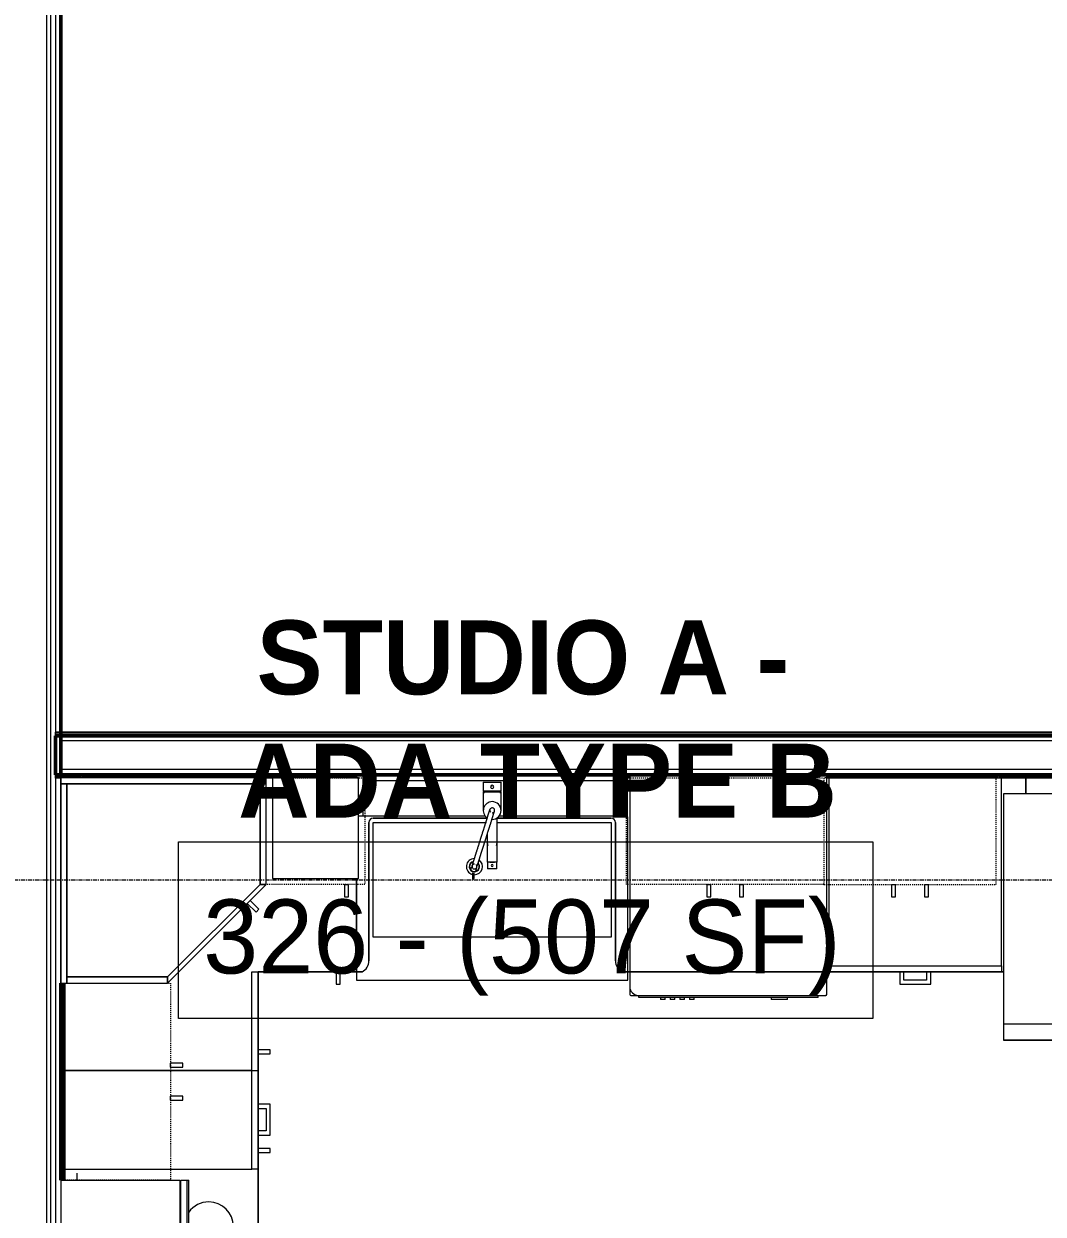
# Model space of a CAD drawing. Header units: inches. Extents: x -4235 to -464, y 9767 to 12347.
# Drawn here: x -3339 to -3214.9, y 10126.5 to 10271.4 of the extents above; entities that cross this region are included whole.
import ezdxf

# ---------------------------------------------------------------- set-up
doc = ezdxf.new("R2010")
doc.units = ezdxf.units.IN
doc.header["$MEASUREMENT"] = 0
doc.linetypes.add('Dash', pattern=[0.25, 0.125, -0.125])
doc.linetypes.add('Grid Line 1_2_', pattern=[0.875, 0.5, -0.125, 0.125, -0.125])
for name, color, linetype, lineweight in [('0-1', 7, 'Continuous', 5), ('0-2', 10, 'Continuous', 9), ('A-AREA-IDEN', 2, 'Continuous', 9), ('A-WALL-1', 250, 'Continuous', 50), ('A-WALL-2', 50, 'Continuous', 13), ('A-WALL-3', 10, 'Continuous', 9), ('A-WALL-4', 254, 'Continuous', 9), ('A-WALL-5', 7, 'Continuous', 9), ('A-WALL-6', 113, 'Continuous', 9), ('I-WALL-1', 250, 'Continuous', 50), ('I-WALL-2', 10, 'Continuous', 9), ('I-WALL-3', 254, 'Continuous', 9), ('P-SANR-FIXT-1', 7, 'Continuous', 9), ('P-SANR-FIXT-3', 254, 'Continuous', 9), ('Q-CASE', 31, 'Continuous', 9), ('Q-CASE-1', 254, 'Continuous', 9), ('Q-CASE-2', 7, 'Continuous', 9), ('Q-CASE-3', 10, 'Continuous', 9), ('Q-CASE-4', 7, 'Dash', 9), ('Q-SPCQ-1', 7, 'Continuous', 9), ('Q-SPCQ-2', 10, 'Continuous', 9), ('Q-SPCQ-3', 254, 'Continuous', 9), ('S-GRID-1', 1, 'Grid Line 1_2_', 9)]:
    doc.layers.add(name, color=color, linetype=linetype, lineweight=lineweight)
doc.styles.add('Century Gothic', font='ufonts.com_century-gothic.ttf', dxfattribs={"height": 9})
doc.styles.add('Century Gothic_B', font='GOTHICB.TTF', dxfattribs={"height": 9})

# ---------------------------------------------------------------- blocks, each defined once
blk = doc.blocks.new('Basic Wall _ INT - W4BØF - _5_8 GYP - 2X4 WOOD_BATT_ - 5_8 GYP_ - ___-3182873-BACKGROUND - 3RD FLOOR')
at = {"layer": 'A-WALL-3'}
for p, q in [((-3335.1, 10180.03), (-3335.1, 10180.01)), ((-3335.1, 10179.99), (-3335.1, 10180.03)), ((-3335.1, 10180.03), (-3334.47, 10180.03)), ((-3335.1, 10179.93), (-3335.1, 10179.99)), ((-3335.1, 10179.91), (-3335.1, 10179.93)), ((-3335.1, 10179.89), (-3335.1, 10179.91)), ((-3335.1, 10179.89), (-3335.1, 10179.83)), ((-3335.1, 10179.62), (-3335.1, 10179.89)), ((-3335.1, 10179.83), (-3335.1, 10179.68)), ((-3335.1, 10179.68), (-3335.1, 10179.62)), ((-3334.47, 10179.68), (-3335.1, 10179.68)), ((-3334.47, 10180.03), (-3298.47, 10180.03)), ((-3334.47, 10179.91), (-3333.67, 10179.91)), ((-3332.15, 10179.68), (-3334.47, 10179.68)), ((-3333.58, 10179.91), (-3298.47, 10179.91)), ((-3332.05, 10179.68), (-3332.1, 10179.68)), ((-3298.47, 10179.68), (-3331.96, 10179.68)), ((-3298.47, 10180.03), (-3265.47, 10180.03)), ((-3265.47, 10180.03), (-3265.22, 10180.03)), ((-3265.47, 10179.91), (-3265.22, 10179.91)), ((-3265.22, 10179.68), (-3265.47, 10179.68)), ((-3241.22, 10180.03), (-3217, 10180.03)), ((-3241.22, 10179.91), (-3218.19, 10179.91)), ((-3220.34, 10179.68), (-3241.22, 10179.68)), ((-3220.02, 10179.68), (-3220.28, 10179.68)), ((-3217, 10179.68), (-3220.01, 10179.68)), ((-3218.07, 10179.91), (-3217, 10179.91)), ((-3182.57, 10179.68), (-3182.66, 10179.68)), ((-3182.47, 10179.68), (-3182.54, 10179.68)), ((-3182.41, 10179.68), (-3182.45, 10179.68)), ((-3182.25, 10180.01), (-3182.25, 10180.03)), ((-3182.25, 10179.97), (-3182.25, 10179.95)), ((-3182.25, 10179.95), (-3182.25, 10179.91)), ((-3182.25, 10179.91), (-3182.25, 10179.62)), ((-3182.25, 10179.83), (-3182.25, 10179.89)), ((-3182.25, 10179.68), (-3182.25, 10179.83)), ((-3182.25, 10179.62), (-3182.25, 10179.68))]:
    blk.add_line(p, q, dxfattribs=at)
at = {"layer": 'A-WALL-4'}
for p, q in [((-3335.1, 10179.91), (-3334.47, 10179.91)), ((-3334.47, 10179.62), (-3335.1, 10179.62)), ((-3308.72, 10179.62), (-3309.47, 10179.62)), ((-3265.22, 10179.62), (-3265.47, 10179.62)), ((-3220.93, 10179.62), (-3241.22, 10179.62)), ((-3217, 10179.62), (-3220.91, 10179.62)), ((-3217, 10180.03), (-3182.25, 10180.03)), ((-3182.66, 10179.68), (-3217, 10179.68)), ((-3182.57, 10179.62), (-3182.66, 10179.62)), ((-3182.47, 10179.62), (-3182.54, 10179.62)), ((-3182.41, 10179.62), (-3182.45, 10179.62)), ((-3182.25, 10180.03), (-3182.25, 10179.99)), ((-3182.25, 10179.99), (-3182.25, 10179.97))]:
    blk.add_line(p, q, dxfattribs=at)
at = {"layer": 'A-WALL-5'}
for p, q in [((-3217, 10179.91), (-3182.25, 10179.91)), ((-3182.66, 10179.62), (-3217, 10179.62))]:
    blk.add_line(p, q, dxfattribs=at)
blk = doc.blocks.new('Basic Wall _ INT - W4BØF - _5_8 GYP - 2X4 WOOD_BATT_ - 5_8 GYP_ - ___-3182874-BACKGROUND - 3RD FLOOR')
at = {"layer": 'A-WALL-3'}
for p, q in [((-3335.1, 10185.08), (-3335.1, 10185.2)), ((-3335.1, 10185.2), (-3335.1, 10185.13)), ((-3335.1, 10185.13), (-3335.1, 10184.99)), ((-3334.47, 10185.13), (-3335.1, 10185.13)), ((-3335.1, 10184.93), (-3335.1, 10185.08)), ((-3335.1, 10184.98), (-3335.1, 10184.92)), ((-3335.1, 10184.91), (-3335.1, 10184.93)), ((-3335.1, 10184.91), (-3335.1, 10184.91)), ((-3335.1, 10184.9), (-3335.1, 10184.91)), ((-3335.1, 10184.88), (-3335.1, 10184.9)), ((-3335.1, 10184.83), (-3335.1, 10184.88)), ((-3335.1, 10184.78), (-3335.1, 10184.83)), ((-3335.1, 10184.81), (-3335.1, 10184.78)), ((-3335.1, 10184.78), (-3334.47, 10184.78)), ((-3211.32, 10185.13), (-3211.43, 10185.13)), ((-3211.22, 10185.13), (-3211.31, 10185.13)), ((-3211.17, 10185.13), (-3211.22, 10185.13)), ((-3211.02, 10184.78), (-3206.27, 10184.78)), ((-3206.9, 10185.13), (-3211, 10185.13)), ((-3206.27, 10185.13), (-3206.87, 10185.13)), ((-3206.07, 10185.13), (-3206.13, 10185.13)), ((-3205.99, 10185.13), (-3206.07, 10185.13)), ((-3205.86, 10185.13), (-3205.97, 10185.13)), ((-3182.57, 10185.13), (-3182.66, 10185.13)), ((-3182.48, 10185.13), (-3182.54, 10185.13)), ((-3182.25, 10185.13), (-3182.25, 10185.2)), ((-3182.25, 10185.2), (-3182.25, 10184.91)), ((-3182.25, 10184.99), (-3182.25, 10185.13)), ((-3182.25, 10184.92), (-3182.25, 10184.98)), ((-3182.25, 10184.91), (-3182.25, 10184.87)), ((-3182.25, 10184.87), (-3182.25, 10184.85)), ((-3182.25, 10184.78), (-3182.25, 10184.81))]:
    blk.add_line(p, q, dxfattribs=at)
at = {"layer": 'A-WALL-4'}
for p, q in [((-3334.47, 10185.2), (-3335.1, 10185.2)), ((-3334.47, 10184.91), (-3335.1, 10184.91)), ((-3211.43, 10185.13), (-3334.47, 10185.13)), ((-3334.47, 10184.78), (-3211.02, 10184.78)), ((-3211.32, 10185.2), (-3211.43, 10185.2)), ((-3211.22, 10185.2), (-3211.31, 10185.2)), ((-3211.17, 10185.2), (-3211.22, 10185.2)), ((-3206.9, 10184.91), (-3211.01, 10184.91)), ((-3206.9, 10185.2), (-3211, 10185.2)), ((-3206.27, 10184.91), (-3206.89, 10184.91)), ((-3206.27, 10185.2), (-3206.87, 10185.2)), ((-3206.27, 10184.78), (-3182.25, 10184.78)), ((-3206.07, 10185.2), (-3206.12, 10185.2)), ((-3205.99, 10185.2), (-3206.07, 10185.2)), ((-3205.86, 10185.2), (-3205.97, 10185.2)), ((-3182.66, 10185.13), (-3205.86, 10185.13)), ((-3182.57, 10185.2), (-3182.66, 10185.2)), ((-3182.48, 10185.2), (-3182.54, 10185.2)), ((-3182.25, 10184.85), (-3182.25, 10184.83)), ((-3182.25, 10184.83), (-3182.25, 10184.78))]:
    blk.add_line(p, q, dxfattribs=at)
at = {"layer": 'A-WALL-5'}
for p, q in [((-3211.44, 10185.2), (-3334.47, 10185.2)), ((-3211.01, 10184.91), (-3334.47, 10184.91)), ((-3182.25, 10184.91), (-3206.27, 10184.91)), ((-3182.66, 10185.2), (-3205.86, 10185.2))]:
    blk.add_line(p, q, dxfattribs=at)
blk = doc.blocks.new('Refrigerator_-_Side-by-Side_6047 - 36_ X 30_-345559-BACKGROUND - 3RD FLOOR')
at = {"layer": 'Q-SPCQ-1'}
for p, q in [((17.87, 14.42), (-17.88, 14.42)), ((-17.88, 14.42), (-17.88, -15.58)), ((17.87, -15.58), (17.87, 14.42)), ((-17.88, -13.58), (-3.13, -13.58)), ((-17.88, -13.58), (-17.88, -15.58)), ((-3.13, -15.58), (-3.13, -13.58)), ((-2.63, -13.58), (17.87, -13.58)), ((-2.63, -13.58), (-2.63, -15.58)), ((17.87, -15.58), (17.87, -13.58)), ((-17.88, -15.58), (17.87, -15.58)), ((-3.13, -15.58), (-17.88, -15.58)), ((17.87, -15.58), (-2.63, -15.58))]:
    blk.add_line(p, q, dxfattribs=at)
blk = doc.blocks.new('Range - 24_ x 30_-V124-BACKGROUND - 3RD FLOOR')
at = {"layer": 'Q-SPCQ-1'}
blk.add_line((29.12, 22), (30, 22), dxfattribs=at)
for centre, radius, start, end in [((6.5, 6), 3.5, 81.0228, 98.9772), ((6.5, 6), 3.5, 136.4272, 180), ((6.5, 6), 3.5, 360, 43.6191), ((23.5, 6), 3, 143.9133, 180), ((23.5, 6), 3, 360, 53.8773), ((6.5, 6), 3.5, 180, 0), ((23.5, 6), 3, 180, 360)]:
    blk.add_arc(centre, radius, start, end, dxfattribs=at)
blk = doc.blocks.new('Dishwasher_15404 - 34_ counter-V125-BACKGROUND - 3RD FLOOR')
at = {"layer": 'Q-SPCQ-1'}
for p, q in [((26.68, 0), (24, 0)), ((26.87, -22.93), (26.87, -0.2)), ((27.12, -1.09), (26.87, -1.09)), ((27.12, -1.09), (27.12, -22.91)), ((27.37, -4.82), (27.12, -4.82)), ((27.37, -4.82), (27.37, -5.81)), ((27.12, -6.79), (27.37, -6.79)), ((27.37, -5.81), (27.37, -6.79)), ((27.37, -16.15), (27.12, -16.15)), ((27.12, -16.74), (27.37, -16.74)), ((27.37, -17.33), (27.12, -17.33)), ((27.37, -16.15), (27.37, -16.74)), ((27.37, -17.33), (27.37, -17.92)), ((27.12, -17.92), (27.37, -17.92)), ((27.37, -18.51), (27.12, -18.51)), ((27.37, -18.51), (27.37, -19.1)), ((27.12, -19.1), (27.37, -19.1)), ((27.37, -19.69), (27.12, -19.69)), ((27.12, -20.28), (27.37, -20.28)), ((27.37, -19.69), (27.37, -20.28)), ((27.12, -22.91), (26.87, -22.91)), ((26.87, -23.8), (26.87, -22.93)), ((24, -24), (25.8, -24)), ((25.8, -24), (26.68, -24))]:
    blk.add_line(p, q, dxfattribs=at)
for centre, radius, start, end in [((26.68, -0.2), 0.197, 360, 90), ((26.68, -0.2), 0.197, 15, 90), ((25.8, -22.93), 1.07, 270, 0), ((26.68, -23.8), 0.197, 270, 0)]:
    blk.add_arc(centre, radius, start, end, dxfattribs=at)
at = {"layer": 'Q-SPCQ-2'}
for p, q in [((0.38, 0), (0, 0)), ((0, 0), (0, -24)), ((0, -24), (0.38, -24))]:
    blk.add_line(p, q, dxfattribs=at)
at = {"layer": 'Q-SPCQ-3'}
for p, q in [((2.55, 0), (0.38, 0)), ((24, 0), (2.64, 0)), ((0.38, -24), (5.07, -24)), ((5.1, -24), (24, -24))]:
    blk.add_line(p, q, dxfattribs=at)
blk = doc.blocks.new('30quot_MicrowaveVent_11166 - 70cm miele oven-2322118-BACKGROUND - 3RD FLOOR')
at = {"layer": 'Q-CASE-2'}
for p, q in [((-14.2, -14.49), (-14.2, 0)), ((15.68, 0), (-14.2, 0)), ((15.68, 0), (15.68, -14.49)), ((15.68, -14.49), (-14.2, -14.49)), ((-14.2, -14.61), (15.68, -14.61)), ((-14.2, -15.39), (-14.2, -14.61)), ((-14.2, -15.6), (-14.2, -15.39)), ((-14.2, -15.39), (15.68, -15.39)), ((-14.2, -15.6), (15.68, -15.6)), ((7.69, -16.55), (7.69, -15.63)), ((8.88, -15.63), (8.88, -16.55)), ((15.68, -14.61), (15.68, -15.39)), ((15.68, -15.39), (15.68, -15.6)), ((7.69, -16.6), (8.88, -16.6))]:
    blk.add_line(p, q, dxfattribs=at)
blk = doc.blocks.new('Single Door 1 Drawer 211 - 211 Base Cabinet Single Door1 Drawer 12_-V128-BACKGROUND - 3RD FLOOR')
at = {"layer": 'Q-CASE-1'}
for p, q in [((-11.26, 24), (0.74, 24)), ((-11.26, 23.25), (-11.26, 24)), ((0.74, 23.25), (-11.26, 23.25)), ((-11.26, 23.25), (-11.26, 0.38)), ((-6.64, 24), (-7.14, 24)), ((-3.89, 24), (-3.39, 24)), ((-1.27, 24), (-1.76, 24)), ((0.74, 24), (0.74, 23.25)), ((0.74, 0.38), (0.74, 23.25))]:
    blk.add_line(p, q, dxfattribs=at)
at = {"layer": 'Q-CASE-2'}
for p, q in [((-3.39, 25.5), (-7.14, 25.5)), ((-7.14, 25.5), (-7.14, 24)), ((-6.64, 24), (-6.64, 25)), ((-6.64, 25), (-3.89, 25)), ((-3.89, 25), (-3.89, 24)), ((-3.39, 24), (-3.39, 25.5)), ((-1.27, 25.5), (-1.76, 25.5)), ((-1.76, 25.5), (-1.76, 24)), ((-1.27, 24), (-1.27, 25.5))]:
    blk.add_line(p, q, dxfattribs=at)
at = {"layer": 'Q-CASE-3'}
for p, q in [((-1.27, 24), (-1.76, 24)), ((-11.26, 0.38), (-11.26, 0)), ((0.74, 0), (0.74, 0.38)), ((-11.26, 0), (0.74, 0))]:
    blk.add_line(p, q, dxfattribs=at)
blk = doc.blocks.new('Base Cabinet Corner 197 - Base Cabinet Corner 197-V129-BACKGROUND - 3RD FLOOR')
at = {"layer": 'Q-CASE-1'}
for p, q in [((0.74, 36), (-10.64, 36)), ((0.74, 23.25), (0.74, 36)), ((0.74, 24), (0.74, 36)), ((0.73, 33.51), (0.73, 34)), ((12.74, 24), (0.74, 24)), ((0.74, 23.25), (0.74, 24)), ((12.74, 23.25), (0.74, 23.25)), ((10.73, 24), (10.24, 24)), ((12.74, 0.38), (12.74, 24))]:
    blk.add_line(p, q, dxfattribs=at)
at = {"layer": 'Q-CASE-2'}
for p, q in [((2.23, 34), (0.74, 34)), ((0.74, 33.51), (2.23, 33.51)), ((2.23, 33.51), (2.23, 34)), ((10.73, 25.5), (10.24, 25.5)), ((10.24, 25.5), (10.24, 24)), ((10.73, 24), (10.73, 25.5))]:
    blk.add_line(p, q, dxfattribs=at)
at = {"layer": 'Q-CASE-3'}
for p, q in [((-22.89, 36), (-23.26, 36)), ((-23.26, 36), (-23.26, 0)), ((10.73, 24), (10.24, 24)), ((12.74, 0), (12.74, 0.38)), ((-23.26, 0), (-22.89, 0)), ((-22.89, 0), (2.11, 0)), ((2.11, 0), (12.74, 0))]:
    blk.add_line(p, q, dxfattribs=at)
blk = doc.blocks.new('Vanity Cabinet-Double Door - 33_-V130-BACKGROUND - 3RD FLOOR')
at = {"layer": 'Q-CASE-1'}
for p, q in [((-15.76, 5.06), (-15.76, 0.38)), ((-15.76, 5.06), (-15.76, 0.38)), ((-15.01, 5.06), (-15.01, 0.75)), ((16.49, 0.75), (16.49, 5.06)), ((-15.01, 0.75), (16.49, 0.75))]:
    blk.add_line(p, q, dxfattribs=at)
at = {"layer": 'Q-CASE-3'}
for p, q in [((-15.76, 0.38), (-15.76, 0)), ((-15.76, 0.38), (-15.76, 0)), ((17.24, 0), (17.24, 0.38)), ((17.24, 0), (17.24, 0.38)), ((-15.76, 0), (17.24, 0)), ((-15.76, 0), (17.24, 0)), ((-15.76, 0), (17.24, 0))]:
    blk.add_line(p, q, dxfattribs=at)
blk = doc.blocks.new('Base Cabinet 3 Drawer 230 - Base Cabinet 3 Drawer 230 21_-V131-BACKGROUND - 3RD FLOOR')
at = {"layer": 'Q-CASE-1'}
for p, q in [((-9.76, 24), (11.24, 24)), ((-9.76, 23.25), (-9.76, 24)), ((11.24, 23.25), (-9.76, 23.25)), ((-9.76, 23.25), (-9.76, 0.38)), ((-0.64, 24), (-1.14, 24)), ((2.11, 24), (2.61, 24)), ((11.24, 24), (11.24, 23.25)), ((11.24, 2.61), (11.24, 23.25)), ((11.24, 0.38), (11.24, 2.52))]:
    blk.add_line(p, q, dxfattribs=at)
at = {"layer": 'Q-CASE-2'}
for p, q in [((2.61, 25.5), (-1.14, 25.5)), ((-1.14, 25.5), (-1.14, 24)), ((-0.64, 24), (-0.64, 25)), ((-0.64, 25), (2.11, 25)), ((2.11, 25), (2.11, 24)), ((2.61, 24), (2.61, 25.5))]:
    blk.add_line(p, q, dxfattribs=at)
at = {"layer": 'Q-CASE-3'}
for p, q in [((-0.64, 24), (-1.14, 24)), ((-0.64, 24), (-1.14, 24)), ((2.11, 24), (2.61, 24)), ((2.11, 24), (2.61, 24)), ((-9.76, 0.31), (-9.76, 0.01)), ((11.24, 0), (11.24, 0.38)), ((-9.76, 0), (11.24, 0))]:
    blk.add_line(p, q, dxfattribs=at)
blk = doc.blocks.new('308 - 308 x 24_-2727442-BACKGROUND - 3RD FLOOR')
at = {"layer": 'Q-CASE'}
for p, q in [((0, 25.19), (-12, 13.19)), ((0, 24.44), (0, 25.19)), ((-11.25, 13.19), (0, 24.44)), ((-12, 13.19), (-11.25, 13.19))]:
    blk.add_line(p, q, dxfattribs=at)
at = {"layer": 'Q-CASE-2'}
for p, q in [((0, 25.19), (0, 24.44)), ((12.25, 25.19), (0, 25.19)), ((12.25, 24.44), (12.25, 25.19)), ((13, 25.19), (12.25, 25.19)), ((12.25, 25.19), (12.25, 0.94)), ((13, 0.94), (13, 25.19)), ((0, 24.44), (-11.25, 13.19)), ((12.25, 24.44), (0, 24.44)), ((0, 24.44), (12.25, 24.44)), ((12.25, 0.94), (12.25, 24.44)), ((-10.76, 16.55), (-11.11, 16.2)), ((-11.11, 16.2), (-10.05, 15.14)), ((-9.7, 15.49), (-10.76, 16.55)), ((-12, 13.19), (-12, 0.94)), ((-11.25, 13.19), (-12, 13.19)), ((-11.25, 13.19), (-11.25, 0.94)), ((-11.25, 0.94), (-11.25, 13.19)), ((-12, 0.94), (-11.25, 0.94)), ((13, 0.94), (-12, 0.94)), ((-12, 0.94), (-12, 0.19)), ((-12, 0.19), (13, 0.19)), ((-11.25, 0.94), (12.25, 0.94)), ((12.25, 0.94), (13, 0.94)), ((13, 0.19), (13, 0.94))]:
    blk.add_line(p, q, dxfattribs=at)
blk = doc.blocks.new('300 Series Wall Hung Cabinet_302 - 24_ X 24_-2590484-BACKGROUND - 3RD FLOOR')
at = {"layer": 'Q-CASE-2'}
for p, q in [((-1.76, 14.69), (-2.25, 14.69)), ((-2.25, 14.69), (-2.25, 13.19)), ((-1.76, 13.19), (-1.76, 14.69)), ((2.24, 14.69), (1.75, 14.69)), ((1.75, 14.69), (1.75, 13.19)), ((2.24, 13.19), (2.24, 14.69)), ((-1.76, 13.19), (-2.25, 13.19)), ((2.24, 13.19), (1.75, 13.19))]:
    blk.add_line(p, q, dxfattribs=at)
at = {"layer": 'Q-CASE-4'}
for p, q in [((-12, 0.19), (-12, 13.19)), ((-12, 13.19), (12, 13.19)), ((12, 13.19), (12, 0.19)), ((12, 0.19), (-12, 0.19))]:
    blk.add_line(p, q, dxfattribs=at)
blk = doc.blocks.new('300 Series Wall Hung Cabinet_301 - 12_ x 24_-2730234-BACKGROUND - 3RD FLOOR')
at = {"layer": 'Q-CASE-2'}
for p, q in [((-3.51, 14.69), (-4, 14.69)), ((-4, 14.69), (-4, 13.19)), ((-3.51, 13.19), (-3.51, 14.69)), ((-3.51, 13.19), (-4, 13.19)), ((5.25, 12.44), (-5.25, 12.44)), ((-5.25, 12.44), (-5.25, 0.19)), ((5.25, 0.19), (5.25, 12.44)), ((-5.25, 0.19), (5.25, 0.19))]:
    blk.add_line(p, q, dxfattribs=at)
at = {"layer": 'Q-CASE-4'}
for p, q in [((-6, 0.19), (-6, 13.19)), ((-6, 13.19), (6, 13.19)), ((6, 13.19), (6, 0.19)), ((6, 0.19), (-6, 0.19))]:
    blk.add_line(p, q, dxfattribs=at)
blk = doc.blocks.new('kitchen_faucet_14143 - kitchen_faucet_14143-V57-BACKGROUND - 3RD FLOOR')
at = {"layer": 'P-SANR-FIXT-1'}
for p, q in [((-7.58, 2.4), (-8.24, 2.4)), ((-8.24, 2.2), (-7.58, 2.2)), ((-6.99, 1.91), (-7.41, 2.04)), ((-7.23, 2.59), (-6.81, 2.46)), ((-6.3, 0.57), (-7.09, 0.57)), ((-7.09, -0.57), (-7.09, 0.57)), ((-2.83, 0.59), (-6.3, 0.59)), ((-6.3, 0.57), (-6.3, 0.59)), ((-6.3, 0.42), (-6.3, 0.5)), ((-6.3, 0.3), (-6.3, 0.4)), ((-6.3, 0.29), (-6.3, 0.15)), ((-6.3, 0.15), (-6.3, 0.29)), ((-6.3, 0.15), (-6.3, -0.15)), ((-6.3, -0.15), (-6.3, 0.15)), ((-3.97, 0.59), (-4.89, 0.59)), ((-0.9, 0.59), (-0.94, 0.59)), ((2.26, 1.08), (0, 1.08)), ((2.34, 1.02), (2.1, 1.02)), ((2.26, 1.08), (2.26, -1.08)), ((3.44, 1.08), (2.34, 1.08)), ((2.34, -1.08), (2.34, 1.08)), ((3.44, 1.08), (3.44, -1.08)), ((-7.09, -0.57), (-6.3, -0.57)), ((-6.3, -0.15), (-6.3, -0.29)), ((-6.3, -0.29), (-6.3, -0.15)), ((-6.3, -0.4), (-6.3, -0.3)), ((-6.3, -0.5), (-6.3, -0.42)), ((-6.3, -0.59), (-6.3, -0.51)), ((-6.3, -0.59), (-0.9, -0.59)), ((-4.89, -0.59), (-3.97, -0.59)), ((0, -1.08), (2.26, -1.08)), ((2.1, -1.02), (2.34, -1.02)), ((2.34, -1.08), (3.44, -1.08))]:
    blk.add_line(p, q, dxfattribs=at)
at = {"layer": 'P-SANR-FIXT-1', "flags": 128}
for points in [[(-6.52, 2.15), (-6.53, 2.23), (-6.56, 2.3), (-6.61, 2.36), (-6.67, 2.41), (-6.74, 2.44), (-6.82, 2.45), (-6.9, 2.44), (-6.97, 2.41), (-7.03, 2.36), (-7.08, 2.3), (-7.1, 2.23), (-7.11, 2.15)], [(-7.11, 2.15), (-7.1, 2.08), (-7.08, 2), (-7.03, 1.94), (-6.97, 1.9), (-6.9, 1.87), (-6.82, 1.86), (-6.74, 1.87), (-6.67, 1.9), (-6.61, 1.94), (-6.56, 2)], [(-6.91, 1.87), (-6.91, 1.87), (-6.91, 1.87), (-6.9, 1.87), (-6.9, 1.87), (-6.9, 1.87), (-6.89, 1.87), (-6.89, 1.86), (-6.88, 1.86), (-6.88, 1.86), (-6.87, 1.86), (-6.86, 1.86), (-6.71, 1.81), (-6.69, 1.8), (-6.68, 1.8), (-6.51, 1.75), (-6.49, 1.74), (-6.46, 1.73), (-6.43, 1.72), (-6.41, 1.71), (-6.38, 1.7), (-6.35, 1.69), (-6.32, 1.68), (-6.29, 1.67), (-6.26, 1.66), (-6.22, 1.65), (-6.19, 1.64), (-6.16, 1.63), (-6.12, 1.62), (-6.09, 1.61), (-6.05, 1.6), (-6.01, 1.59), (-5.98, 1.58), (-5.94, 1.56), (-5.9, 1.55), (-5.86, 1.54), (-5.82, 1.53), (-5.78, 1.51), (-5.74, 1.5), (-5.69, 1.49), (-5.65, 1.47), (-5.61, 1.46), (-5.56, 1.45), (-5.52, 1.43), (-5.47, 1.42), (-5.42, 1.4), (-5.38, 1.39), (-5.33, 1.37), (-5.28, 1.36), (-5.23, 1.34), (-5.18, 1.33), (-4.48, 1.1), (-4.42, 1.09), (-4.36, 1.07), (-4.31, 1.05), (-4.25, 1.03), (-4.19, 1.01), (-4.13, 0.99), (-4.07, 0.98), (-4.02, 0.96), (-3.96, 0.94), (-3.9, 0.92), (-3.84, 0.9), (-3.78, 0.88), (-3.72, 0.86), (-3.66, 0.85), (-3.6, 0.83), (-3.54, 0.81), (-3.48, 0.79), (-3.42, 0.77), (-3.36, 0.75), (-3.3, 0.73), (-3.24, 0.71), (-3.18, 0.69), (-3.12, 0.68), (-3.06, 0.66), (-3, 0.64), (-2.94, 0.62), (-2.88, 0.6), (-2.83, 0.58), (-2.77, 0.56), (-2.71, 0.55), (-2.65, 0.53), (-2.03, 0.33), (-1.98, 0.32), (-1.93, 0.3), (-1.88, 0.28), (-1.83, 0.27), (-1.78, 0.25), (-1.54, 0.18), (-1.49, 0.16), (-1.45, 0.15), (-1.4, 0.13), (-1.36, 0.12), (-1.31, 0.1), (-1.27, 0.09), (-1.23, 0.08), (-1.18, 0.06), (-1.14, 0.05), (-1.1, 0.04), (-1.06, 0.03), (-1.03, 0.01), (-0.99, 0), (-0.95, -0.01), (-0.91, -0.02), (-0.88, -0.03), (-0.84, -0.04), (-0.81, -0.05), (-0.77, -0.07), (-0.74, -0.08), (-0.71, -0.09), (-0.68, -0.1), (-0.65, -0.11), (-0.62, -0.11), (-0.59, -0.12), (-0.56, -0.13), (-0.53, -0.14), (-0.51, -0.15), (-0.48, -0.16), (-0.45, -0.17), (-0.43, -0.17), (-0.41, -0.18), (-0.38, -0.19), (-0.36, -0.2), (-0.34, -0.2), (-0.32, -0.21), (-0.3, -0.21), (-0.28, -0.22), (-0.26, -0.23), (-0.25, -0.23), (-0.23, -0.24), (-0.21, -0.24), (-0.2, -0.25), (-0.18, -0.25), (-0.17, -0.26), (-0.16, -0.26), (-0.15, -0.26), (-0.14, -0.27), (-0.13, -0.27), (-0.12, -0.27), (-0.11, -0.28), (-0.1, -0.28), (-0.09, -0.28), (-0.09, -0.28), (-0.08, -0.28), (-0.08, -0.29), (-0.07, -0.29), (-0.07, -0.29), (-0.07, -0.29), (-0.07, -0.29), (-0.06, -0.29)], [(-6.73, 2.43), (-6.73, 2.43), (-6.73, 2.43), (-6.73, 2.43), (-6.72, 2.43), (-6.72, 2.43), (-6.72, 2.43), (-6.71, 2.43), (-6.71, 2.43), (-6.7, 2.42), (-6.69, 2.42), (-6.68, 2.42), (-6.53, 2.37), (-6.52, 2.37), (-6.5, 2.36), (-6.48, 2.35), (-6.46, 2.35), (-6.44, 2.34), (-6.42, 2.33), (-6.39, 2.33), (-6.37, 2.32), (-6.34, 2.31), (-6.32, 2.3), (-6.29, 2.3), (-6.27, 2.29), (-6.24, 2.28), (-6.21, 2.27), (-6.18, 2.26), (-6.15, 2.25), (-6.12, 2.24), (-6.09, 2.23), (-6.06, 2.22), (-6.03, 2.21), (-5.99, 2.2), (-5.96, 2.19), (-5.92, 2.18), (-5.89, 2.17), (-5.85, 2.16), (-5.81, 2.14), (-5.78, 2.13), (-5.74, 2.12), (-5.7, 2.11), (-5.66, 2.1), (-5.62, 2.08), (-5.58, 2.07), (-5.53, 2.06), (-5.49, 2.04), (-5.45, 2.03), (-5.4, 2.01), (-5.36, 2), (-5.31, 1.99), (-5.27, 1.97), (-5.22, 1.96), (-5.17, 1.94), (-5.12, 1.93), (-5.07, 1.91), (-5.02, 1.9), (-4.97, 1.88), (-4.92, 1.86), (-4.87, 1.85), (-4.82, 1.83), (-4.77, 1.81), (-4.71, 1.8), (-4.66, 1.78), (-4.61, 1.76), (-4.55, 1.75), (-4.5, 1.73), (-4.44, 1.71), (-4.39, 1.69), (-4.33, 1.68), (-4.27, 1.66), (-4.22, 1.64), (-4.16, 1.62), (-4.1, 1.6), (-4.04, 1.59), (-3.99, 1.57), (-3.93, 1.55), (-3.87, 1.53), (-3.81, 1.51), (-3.75, 1.49), (-3.69, 1.47), (-3.63, 1.46), (-3.57, 1.44), (-3.51, 1.42), (-3.45, 1.4), (-3.39, 1.38), (-3.33, 1.36), (-3.27, 1.34), (-3.21, 1.32), (-3.15, 1.31), (-3.09, 1.29), (-3.03, 1.27), (-2.97, 1.25), (-2.92, 1.23), (-2.86, 1.21), (-2.8, 1.19), (-2.74, 1.17), (-2.68, 1.16), (-2.62, 1.14), (-2.56, 1.12), (-2.51, 1.1), (-1.88, 0.9), (-1.83, 0.89), (-1.78, 0.87), (-1.73, 0.85), (-1.67, 0.84), (-1.62, 0.82), (-1.4, 0.75), (-1.35, 0.74), (-1.3, 0.72), (-1.26, 0.71), (-1.21, 0.69), (-1.17, 0.68), (-1.12, 0.66), (-1.08, 0.65), (-1.04, 0.64), (-1, 0.62), (-0.96, 0.61), (-0.92, 0.6), (-0.88, 0.59), (-0.84, 0.57), (-0.8, 0.56), (-0.76, 0.55), (-0.73, 0.54), (-0.69, 0.53), (-0.66, 0.52), (-0.62, 0.51), (-0.59, 0.5), (-0.56, 0.49), (-0.52, 0.47), (-0.49, 0.47), (-0.46, 0.46), (-0.43, 0.45), (-0.4, 0.44), (-0.38, 0.43), (-0.35, 0.42), (-0.32, 0.41), (-0.3, 0.4), (-0.27, 0.4), (-0.25, 0.39), (-0.22, 0.38), (-0.2, 0.37), (-0.18, 0.37), (-0.16, 0.36), (-0.14, 0.35), (-0.12, 0.35), (-0.1, 0.34), (-0.08, 0.34), (-0.06, 0.33), (-0.05, 0.32), (-0.03, 0.32), (-0.02, 0.32), (0, 0.31), (0.01, 0.31), (0.02, 0.3), (0.03, 0.3), (0.04, 0.3), (0.05, 0.29), (0.06, 0.29), (0.07, 0.29), (0.08, 0.28), (0.09, 0.28), (0.09, 0.28), (0.1, 0.28), (0.1, 0.28), (0.11, 0.28), (0.11, 0.28), (0.11, 0.27), (0.11, 0.27), (0.11, 0.27)], [(-0.27, 0.02), (-0.27, -0.06), (-0.24, -0.13), (-0.2, -0.2), (-0.15, -0.25), (-0.08, -0.28), (0, -0.3), (0.08, -0.3), (0.15, -0.28), (0.21, -0.23), (0.27, -0.18)], [(0.27, -0.18), (0.3, -0.11), (0.32, -0.03), (0.31, 0.04), (0.29, 0.12), (0.25, 0.18), (0.19, 0.23), (0.13, 0.27), (0.05, 0.29), (-0.03, 0.28), (-0.1, 0.26), (-0.17, 0.22), (-0.22, 0.16)]]:
    blk.add_lwpolyline(points, dxfattribs=at)
at = {"layer": 'P-SANR-FIXT-1'}
for centre, radius, start, end in [((-6.83, 2.16), 0.984, 0, 165), ((-6.83, 2.16), 0.984, 176.3754, 180), ((-6.83, 2.16), 0.984, 180, 325.3711), ((-6.83, 2.16), 0.63, 10.3084, 180), ((-6.83, 2.16), 0.63, 180, 315), ((-6.83, 2.16), 0.591, 132.8835, 180), ((-6.83, 2.16), 0.591, 180, 191.3603), ((-6.83, 2.16), 0.591, 191.3603, 312.7731), ((-6.83, 2.16), 0.591, 14.7648, 132.8835), ((-6.69, 0), 0.118, 0, 180), ((0, 0), 1.08, 177.6189, 180), ((0, 0), 1.08, 0, 147.4712), ((2.88, 0), 0.197, 360, 180), ((-6.69, 0), 0.118, 180, 360), ((0, 0), 1.08, 180, 360), ((2.88, 0), 0.197, 180, 360)]:
    blk.add_arc(centre, radius, start, end, dxfattribs=at)
for centre, major_axis, ratio, start_param, end_param in [((-8.24, 2.3), (0, 0.0984), 0.984808, 4.712389, 7.853982), ((-8.24, 2.3), (0, 0.0984), 0.984808, 1.570796, 4.712389), ((-3.97, 0), (0, 0.591), 0.906308, 6.021386, 6.806784), ((-3.97, 0), (0, 0.591), 0.906308, 2.617994, 3.403392)]:
    blk.add_ellipse(centre, major_axis=major_axis, ratio=ratio, start_param=start_param, end_param=end_param, dxfattribs=at)
blk = doc.blocks.new('Stainless Steel Farmhous Kitchen Sink - Stainless Steel Farmhous Kitchen Sink-V144-BACKGROUND - 3RD FLOOR')
at = {"layer": 'P-SANR-FIXT-1'}
for p, q in [((-33, 22.2), (-33, 21.19)), ((0, 22.2), (-33, 22.2)), ((0, 21.19), (0, 22.2)), ((-31, 3), (-31, 16.96)), ((-31, 16.96), (-2, 16.96)), ((-2, 16.96), (-2, 3)), ((-17.09, 3), (-31, 3)), ((-2, 3), (-15.75, 3))]:
    blk.add_line(p, q, dxfattribs=at)
at = {"layer": 'P-SANR-FIXT-3'}
for p, q in [((-33, 21.19), (-33, 2.32)), ((0, 9.81), (0, 21.19)), ((-33, 2.25), (-17.32, 2.25)), ((-15.68, 2.25), (-0.25, 2.25))]:
    blk.add_line(p, q, dxfattribs=at)
blk = doc.blocks.new('300 Series Wall Hung Cabinet_302 - 21_ X 24_-2838280-BACKGROUND - 3RD FLOOR')
at = {"layer": 'Q-CASE-2'}
for p, q in [((-2.25, -13.19), (-1.76, -13.19)), ((-2.25, -13.19), (-2.25, -14.69)), ((-1.76, -14.69), (-1.76, -13.19)), ((1.75, -13.19), (2.24, -13.19)), ((1.75, -13.19), (1.75, -14.69)), ((2.24, -14.69), (2.24, -13.19)), ((-2.25, -14.69), (-1.76, -14.69)), ((1.75, -14.69), (2.24, -14.69))]:
    blk.add_line(p, q, dxfattribs=at)
at = {"layer": 'Q-CASE-4'}
for p, q in [((10.5, -0.19), (-10.5, -0.19)), ((-10.5, -0.19), (-10.5, -13.19)), ((10.5, -13.19), (10.5, -0.19)), ((-10.5, -13.19), (10.5, -13.19))]:
    blk.add_line(p, q, dxfattribs=at)
blk = doc.blocks.new('CTR - 1st Phase - Unit Layouts_rvt-1-BACKGROUND - 3RD FLOOR')
at = {"layer": 'A-WALL-1'}
for p, q in [((-3211.02, 10184.78), (-3335.1, 10184.78)), ((-3335.1, 10184.78), (-3335.1, 10184.16)), ((-3335.1, 10184.16), (-3335.1, 10180.66)), ((-3335.1, 10180.66), (-3335.1, 10180.03)), ((-3335.1, 10180.03), (-3182.25, 10180.03)), ((-3334.47, 10154.66), (-3334.47, 10130.66)), ((-3334.1, 10130.66), (-3334.1, 10154.66))]:
    blk.add_line(p, q, dxfattribs=at)
at = {"layer": 'A-WALL-2'}
for p, q in [((-3334.47, 10184.16), (-3334.47, 10180.66)), ((-3210.4, 10184.16), (-3334.47, 10184.16)), ((-3182.25, 10180.66), (-3334.47, 10180.66))]:
    blk.add_line(p, q, dxfattribs=at)
at = {"layer": 'A-WALL-3'}
for p, q in [((-3335.1, 10180.03), (-3335.1, 10184.78)), ((-3334.47, 10184.78), (-3335.1, 10184.78)), ((-3211.44, 10184.78), (-3334.47, 10184.78)), ((-3335.1, 10180.03), (-3334.47, 10180.03)), ((-3334.47, 10180.03), (-3298.47, 10180.03)), ((-3334.47, 10179.66), (-3334.47, 10154.66)), ((-3265.47, 10180.03), (-3265.22, 10180.03)), ((-3241.22, 10180.03), (-3217, 10180.03)), ((-3217, 10180.03), (-3182.66, 10180.03)), ((-3334.47, 10154.66), (-3334.47, 10130.66))]:
    blk.add_line(p, q, dxfattribs=at)
at = {"layer": 'A-WALL-4'}
blk.add_line((-3334.1, 10130.66), (-3334.1, 10154.66), dxfattribs=at)
at = {"layer": 'A-WALL-6'}
for p, q in [((-3334.47, 10180.03), (-3334.47, 10179.66)), ((-3217, 10180.03), (-3334.47, 10180.03)), ((-3334.47, 10180.03), (-3217, 10180.03)), ((-3334.47, 10179.66), (-3334.47, 10180.03)), ((-3334.47, 10179.66), (-3334.47, 10154.66)), ((-3334.47, 10154.66), (-3334.47, 10179.66)), ((-3217, 10179.66), (-3217, 10180.03)), ((-3217, 10180.03), (-3217, 10179.66)), ((-3217, 10177.72), (-3217, 10179.66)), ((-3217, 10179.66), (-3217, 10177.72)), ((-3296.97, 10157.37), (-3296.97, 10174.22)), ((-3296.97, 10174.22), (-3296.97, 10157.37)), ((-3296.47, 10174.72), (-3282.57, 10174.72)), ((-3282.57, 10174.72), (-3296.47, 10174.72)), ((-3281.39, 10174.72), (-3267.47, 10174.72)), ((-3267.47, 10174.72), (-3281.39, 10174.72)), ((-3266.97, 10174.22), (-3266.97, 10157.37)), ((-3266.97, 10157.37), (-3266.97, 10174.22)), ((-3310.47, 10025.78), (-3310.47, 10156.03)), ((-3310.47, 10156.03), (-3297.8, 10156.03)), ((-3297.8, 10156.03), (-3310.47, 10156.03)), ((-3310.47, 10156.03), (-3310.47, 10025.78)), ((-3266.15, 10156.03), (-3219.72, 10156.03)), ((-3219.72, 10156.03), (-3266.15, 10156.03)), ((-3334.47, 10154.66), (-3334.47, 10130.66)), ((-3334.47, 10130.66), (-3334.47, 10154.66))]:
    blk.add_line(p, q, dxfattribs=at)
for centre, radius, start, end in [((-3296.47, 10174.22), 0.5, 90, 180), ((-3296.47, 10174.22), 0.5, 90, 180), ((-3267.47, 10174.22), 0.5, 0, 90), ((-3267.47, 10174.22), 0.5, 0, 90), ((-3298.47, 10157.37), 1.5, 296.6515, 0), ((-3298.47, 10157.37), 1.5, 296.6515, 0), ((-3265.47, 10157.37), 1.5, 180, 243.3485), ((-3265.47, 10157.37), 1.5, 180, 243.3485)]:
    blk.add_arc(centre, radius, start, end, dxfattribs=at)
at = {"layer": '0-2'}
for name, p in [('Basic Wall _ INT - W4BØF - _5_8 GYP - 2X4 WOOD_BATT_ - 5_8 GYP_ - ___-3182874-BACKGROUND - 3RD FLOOR', (0, 0)), ('Basic Wall _ INT - W4BØF - _5_8 GYP - 2X4 WOOD_BATT_ - 5_8 GYP_ - ___-3182873-BACKGROUND - 3RD FLOOR', (0, 0)), ('300 Series Wall Hung Cabinet_302 - 21_ X 24_-2838280-BACKGROUND - 3RD FLOOR', (-3231.12, 10179.85)), ('Refrigerator_-_Side-by-Side_6047 - 36_ X 30_-345559-BACKGROUND - 3RD FLOOR', (-3201.85, 10163.3))]:
    blk.add_blockref(name, p, dxfattribs=at)
for name, p, rotation in [('Base Cabinet Corner 197 - Base Cabinet Corner 197-V129-BACKGROUND - 3RD FLOOR', (-3334.47, 10156.77), 270.0000000000192), ('308 - 308 x 24_-2727442-BACKGROUND - 3RD FLOOR', (-3321.47, 10179.85), 180), ('300 Series Wall Hung Cabinet_301 - 12_ x 24_-2730234-BACKGROUND - 3RD FLOOR', (-3303.47, 10179.85), 180), ('Vanity Cabinet-Double Door - 33_-V130-BACKGROUND - 3RD FLOOR', (-3281.24, 10180.03), 180), ('300 Series Wall Hung Cabinet_302 - 24_ X 24_-2590484-BACKGROUND - 3RD FLOOR', (-3253.62, 10179.85), 180), ('Dishwasher_15404 - 34_ counter-V125-BACKGROUND - 3RD FLOOR', (-3241.22, 10180.03), 269.9999999999326), ('Base Cabinet 3 Drawer 230 - Base Cabinet 3 Drawer 230 21_-V131-BACKGROUND - 3RD FLOOR', (-3229.74, 10180.03), 180), ('kitchen_faucet_14143 - kitchen_faucet_14143-V57-BACKGROUND - 3RD FLOOR', (-3281.97, 10175.67), 90.00000000001656), ('Stainless Steel Farmhous Kitchen Sink - Stainless Steel Farmhous Kitchen Sink-V144-BACKGROUND - 3RD FLOOR', (-3298.47, 10177.22), 180), ('300 Series Wall Hung Cabinet_302 - 24_ X 24_-2590484-BACKGROUND - 3RD FLOOR', (-3334.29, 10142.66), 269.9999999999729), ('Single Door 1 Drawer 211 - 211 Base Cabinet Single Door1 Drawer 12_-V128-BACKGROUND - 3RD FLOOR', (-3334.47, 10132.77), 270.0000000000186), ('30quot_MicrowaveVent_11166 - 70cm miele oven-2322118-BACKGROUND - 3RD FLOOR', (-3334.47, 10114.98), 89.99999999997448), ('Range - 24_ x 30_-V124-BACKGROUND - 3RD FLOOR', (-3310.47, 10101.53), 89.99999999994498)]:
    blk.add_blockref(name, p, dxfattribs=dict(at, rotation=rotation))
blk = doc.blocks.new('CTR - 1st Phase - Common Walls_rvt-1-BACKGROUND - 3RD FLOOR')
at = {"layer": 'A-WALL-2'}
for p, q in [((-3336.22, 10373.41), (-3336.22, 9988.44)), ((-3335.72, 10373.41), (-3335.72, 9988.44)), ((-3335.1, 10373.41), (-3335.1, 9988.44))]:
    blk.add_line(p, q, dxfattribs=at)
at = {"layer": 'I-WALL-1'}
for p, q in [((-3334.47, 10179.66), (-3334.47, 10373.41)), ((-3334.47, 10130.66), (-3334.47, 10154.66))]:
    blk.add_line(p, q, dxfattribs=at)
at = {"layer": 'I-WALL-2'}
for p, q in [((-3334.47, 10185.08), (-3334.47, 10185.2)), ((-3334.47, 10184.99), (-3334.47, 10185.08)), ((-3334.47, 10184.93), (-3334.47, 10184.99)), ((-3334.47, 10184.16), (-3334.47, 10184.78)), ((-3334.47, 10180.66), (-3334.47, 10184.16)), ((-3334.47, 10180.03), (-3334.47, 10180.66)), ((-3334.47, 10179.83), (-3334.47, 10179.89)), ((-3334.47, 10179.74), (-3334.47, 10179.83)), ((-3334.47, 10179.66), (-3334.47, 10179.74)), ((-3334.47, 10154.66), (-3334.47, 10179.62)), ((-3334.47, 10130.66), (-3334.47, 10154.66))]:
    blk.add_line(p, q, dxfattribs=at)
at = {"layer": 'I-WALL-3'}
blk.add_line((-3334.47, 10185.2), (-3334.47, 10303.87), dxfattribs=at)

msp = doc.modelspace()

# ---------------------------------------------------------------- linework, layer by layer
at = {"layer": 'A-AREA-IDEN', "flags": 128}
msp.add_lwpolyline([(-3320.14, 10171.84), (-3235.64, 10171.84), (-3235.64, 10150.34), (-3320.14, 10150.34)], close=True, dxfattribs=at)
at = {"layer": 'S-GRID-1'}
msp.add_line((-464.45, 10167.19), (-4185.7, 10167.19), dxfattribs=at)

# ---------------------------------------------------------------- block references
at = {"layer": '0-1'}
for name in ['CTR - 1st Phase - Unit Layouts_rvt-1-BACKGROUND - 3RD FLOOR', 'CTR - 1st Phase - Common Walls_rvt-1-BACKGROUND - 3RD FLOOR']:
    msp.add_blockref(name, (0, 0), dxfattribs=at)

# ---------------------------------------------------------------- texts
at = {"layer": 'A-AREA-IDEN', "char_height": 9, "attachment_point": 1}
for s, insert, width, style in [('STUDIO A -', (-3310.64, 10198.81), 79.083, 'Century Gothic_B'), ('ADA TYPE B', (-3312.89, 10183.81), 84.537, 'Century Gothic_B'), ('326 - (507 SF)', (-3317.14, 10164.84), 94.839, 'Century Gothic')]:
    msp.add_mtext(s, dxfattribs=dict(at, insert=insert, width=width, style=style))

doc.saveas('drawing.dxf')
